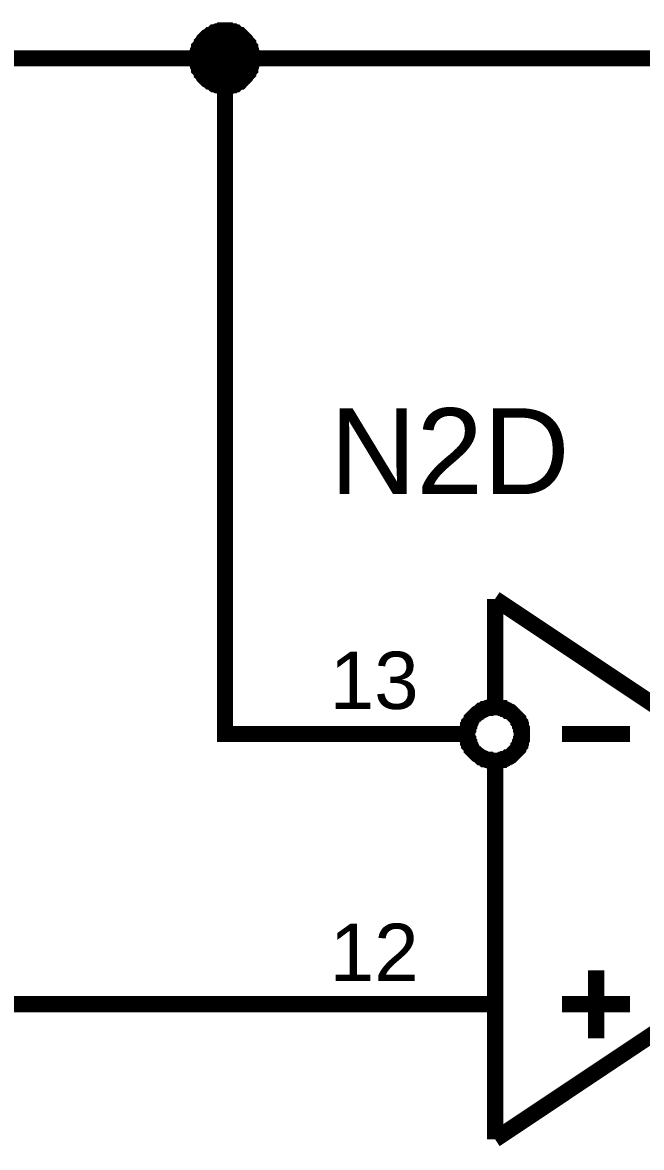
# Model space of a CAD drawing. Header units: millimetres. Extents: x -2024 to 917, y -725 to 13.
# Drawn here: x 710.72 to 722.18, y -366.45 to -345.63 of the extents above; entities that cross this region are included whole.
import ezdxf

# ---------------------------------------------------------------- set-up
doc = ezdxf.new("R2010")
doc.units = ezdxf.units.MM
doc.layers.add('Sheet', color=255, linetype='Continuous')
doc.styles.get("Standard").update_dxf_attribs({"font": 'arial.ttf'})

msp = doc.modelspace()

# ---------------------------------------------------------------- linework, layer by layer
at = {"layer": 'Sheet'}
for points, const_width in [([(713.954, -346.294), (713.954, -346.261), (713.954, -346.245), (713.954, -346.211), (713.971, -346.195), (713.971, -346.162), (713.971, -346.145), (713.987, -346.112), (713.987, -346.096), (714.004, -346.079), (714.02, -346.046), (714.037, -346.029), (714.037, -346.013), (714.054, -345.996), (714.07, -345.963), (714.087, -345.946), (714.103, -345.93), (714.12, -345.913), (714.136, -345.897), (714.169, -345.88), (714.186, -345.864), (714.203, -345.864), (714.219, -345.847), (714.252, -345.831), (714.269, -345.814), (714.285, -345.814), (714.318, -345.797), (714.335, -345.797), (714.368, -345.797), (714.385, -345.781), (714.418, -345.781), (714.434, -345.781), (714.467, -345.781)], 0.3), ([(713.954, -346.294), (713.954, -346.261), (713.954, -346.245), (713.954, -346.211), (713.971, -346.195), (713.971, -346.162), (713.971, -346.145), (713.987, -346.112), (713.987, -346.096), (714.004, -346.079), (714.02, -346.046), (714.037, -346.029), (714.037, -346.013), (714.054, -345.996), (714.07, -345.963), (714.087, -345.946), (714.103, -345.93), (714.12, -345.913), (714.136, -345.897), (714.169, -345.88), (714.186, -345.864), (714.203, -345.864), (714.219, -345.847), (714.252, -345.831), (714.269, -345.814), (714.285, -345.814), (714.318, -345.797), (714.335, -345.797), (714.368, -345.797), (714.385, -345.781), (714.418, -345.781), (714.434, -345.781), (714.467, -345.781)], 0.3), ([(713.954, -346.294), (713.954, -346.261), (713.954, -346.245), (713.954, -346.211), (713.971, -346.195), (713.971, -346.162), (713.971, -346.145), (713.987, -346.112), (713.987, -346.096), (714.004, -346.079), (714.02, -346.046), (714.037, -346.029), (714.037, -346.013), (714.054, -345.996), (714.07, -345.963), (714.087, -345.946), (714.103, -345.93), (714.12, -345.913), (714.136, -345.897), (714.169, -345.88), (714.186, -345.864), (714.203, -345.864), (714.219, -345.847), (714.252, -345.831), (714.269, -345.814), (714.285, -345.814), (714.318, -345.797), (714.335, -345.797), (714.368, -345.797), (714.385, -345.781), (714.418, -345.781), (714.434, -345.781), (714.467, -345.781)], 0.3), ([(713.954, -346.294), (713.954, -346.261), (713.954, -346.245), (713.954, -346.211), (713.971, -346.195), (713.971, -346.162), (713.971, -346.145), (713.987, -346.112), (713.987, -346.096), (714.004, -346.079), (714.02, -346.046), (714.037, -346.029), (714.037, -346.013), (714.054, -345.996), (714.07, -345.963), (714.087, -345.946), (714.103, -345.93), (714.12, -345.913), (714.136, -345.897), (714.169, -345.88), (714.186, -345.864), (714.203, -345.864), (714.219, -345.847), (714.252, -345.831), (714.269, -345.814), (714.285, -345.814), (714.318, -345.797), (714.335, -345.797), (714.368, -345.797), (714.385, -345.781), (714.418, -345.781), (714.434, -345.781), (714.467, -345.781)], 0.3), ([(713.954, -346.294), (713.954, -346.261), (713.954, -346.245), (713.954, -346.211), (713.971, -346.195), (713.971, -346.162), (713.971, -346.145), (713.987, -346.112), (713.987, -346.096), (714.004, -346.079), (714.02, -346.046), (714.037, -346.029), (714.037, -346.013), (714.054, -345.996), (714.07, -345.963), (714.087, -345.946), (714.103, -345.93), (714.12, -345.913), (714.136, -345.897), (714.169, -345.88), (714.186, -345.864), (714.203, -345.864), (714.219, -345.847), (714.252, -345.831), (714.269, -345.814), (714.285, -345.814), (714.318, -345.797), (714.335, -345.797), (714.368, -345.797), (714.385, -345.781), (714.418, -345.781), (714.434, -345.781), (714.467, -345.781)], 0.0991), ([(713.954, -346.294), (713.954, -346.261), (713.954, -346.245), (713.954, -346.211), (713.971, -346.195), (713.971, -346.162), (713.971, -346.145), (713.987, -346.112), (713.987, -346.096), (714.004, -346.079), (714.02, -346.046), (714.037, -346.029), (714.037, -346.013), (714.054, -345.996), (714.07, -345.963), (714.087, -345.946), (714.103, -345.93), (714.12, -345.913), (714.136, -345.897), (714.169, -345.88), (714.186, -345.864), (714.203, -345.864), (714.219, -345.847), (714.252, -345.831), (714.269, -345.814), (714.285, -345.814), (714.318, -345.797), (714.335, -345.797), (714.368, -345.797), (714.385, -345.781), (714.418, -345.781), (714.434, -345.781), (714.467, -345.781)], 0.0991), ([(713.954, -346.294), (713.954, -346.261), (713.954, -346.245), (713.954, -346.211), (713.971, -346.195), (713.971, -346.162), (713.971, -346.145), (713.987, -346.112), (713.987, -346.096), (714.004, -346.079), (714.02, -346.046), (714.037, -346.029), (714.037, -346.013), (714.054, -345.996), (714.07, -345.963), (714.087, -345.946), (714.103, -345.93), (714.12, -345.913), (714.136, -345.897), (714.169, -345.88), (714.186, -345.864), (714.203, -345.864), (714.219, -345.847), (714.252, -345.831), (714.269, -345.814), (714.285, -345.814), (714.318, -345.797), (714.335, -345.797), (714.368, -345.797), (714.385, -345.781), (714.418, -345.781), (714.434, -345.781), (714.467, -345.781)], 0.0991), ([(713.954, -346.294), (713.954, -346.261), (713.954, -346.245), (713.954, -346.211), (713.971, -346.195), (713.971, -346.162), (713.971, -346.145), (713.987, -346.112), (713.987, -346.096), (714.004, -346.079), (714.02, -346.046), (714.037, -346.029), (714.037, -346.013), (714.054, -345.996), (714.07, -345.963), (714.087, -345.946), (714.103, -345.93), (714.12, -345.913), (714.136, -345.897), (714.169, -345.88), (714.186, -345.864), (714.203, -345.864), (714.219, -345.847), (714.252, -345.831), (714.269, -345.814), (714.285, -345.814), (714.318, -345.797), (714.335, -345.797), (714.368, -345.797), (714.385, -345.781), (714.418, -345.781), (714.434, -345.781), (714.467, -345.781)], 0.0991), ([(714.467, -345.781), (714.467, -345.781)], 0.3), ([(714.467, -345.781), (714.5, -345.781), (714.517, -345.781), (714.55, -345.781), (714.567, -345.797), (714.6, -345.797), (714.616, -345.797), (714.633, -345.814), (714.666, -345.814), (714.682, -345.831), (714.699, -345.847), (714.732, -345.864), (714.749, -345.864), (714.765, -345.88), (714.782, -345.897), (714.798, -345.913), (714.815, -345.93), (714.831, -345.946), (714.848, -345.963), (714.865, -345.996), (714.881, -346.013), (714.898, -346.029), (714.898, -346.046), (714.914, -346.079), (714.931, -346.096), (714.931, -346.112), (714.947, -346.145), (714.947, -346.162), (714.947, -346.195), (714.964, -346.211), (714.964, -346.245), (714.964, -346.261), (714.964, -346.294)], 0.3), ([(714.467, -345.781), (714.467, -345.781)], 0.3), ([(714.467, -345.781), (714.5, -345.781), (714.517, -345.781), (714.55, -345.781), (714.567, -345.797), (714.6, -345.797), (714.616, -345.797), (714.633, -345.814), (714.666, -345.814), (714.682, -345.831), (714.699, -345.847), (714.732, -345.864), (714.749, -345.864), (714.765, -345.88), (714.782, -345.897), (714.798, -345.913), (714.815, -345.93), (714.831, -345.946), (714.848, -345.963), (714.865, -345.996), (714.881, -346.013), (714.898, -346.029), (714.898, -346.046), (714.914, -346.079), (714.931, -346.096), (714.931, -346.112), (714.947, -346.145), (714.947, -346.162), (714.947, -346.195), (714.964, -346.211), (714.964, -346.245), (714.964, -346.261), (714.964, -346.294)], 0.3), ([(714.467, -345.781), (714.467, -345.781)], 0.3), ([(714.467, -345.781), (714.5, -345.781), (714.517, -345.781), (714.55, -345.781), (714.567, -345.797), (714.6, -345.797), (714.616, -345.797), (714.633, -345.814), (714.666, -345.814), (714.682, -345.831), (714.699, -345.847), (714.732, -345.864), (714.749, -345.864), (714.765, -345.88), (714.782, -345.897), (714.798, -345.913), (714.815, -345.93), (714.831, -345.946), (714.848, -345.963), (714.865, -345.996), (714.881, -346.013), (714.898, -346.029), (714.898, -346.046), (714.914, -346.079), (714.931, -346.096), (714.931, -346.112), (714.947, -346.145), (714.947, -346.162), (714.947, -346.195), (714.964, -346.211), (714.964, -346.245), (714.964, -346.261), (714.964, -346.294)], 0.3), ([(714.467, -345.781), (714.467, -345.781)], 0.3), ([(714.467, -345.781), (714.5, -345.781), (714.517, -345.781), (714.55, -345.781), (714.567, -345.797), (714.6, -345.797), (714.616, -345.797), (714.633, -345.814), (714.666, -345.814), (714.682, -345.831), (714.699, -345.847), (714.732, -345.864), (714.749, -345.864), (714.765, -345.88), (714.782, -345.897), (714.798, -345.913), (714.815, -345.93), (714.831, -345.946), (714.848, -345.963), (714.865, -345.996), (714.881, -346.013), (714.898, -346.029), (714.898, -346.046), (714.914, -346.079), (714.931, -346.096), (714.931, -346.112), (714.947, -346.145), (714.947, -346.162), (714.947, -346.195), (714.964, -346.211), (714.964, -346.245), (714.964, -346.261), (714.964, -346.294)], 0.3), ([(714.467, -345.781), (714.467, -345.781)], 0.0991), ([(714.467, -345.781), (714.5, -345.781), (714.517, -345.781), (714.55, -345.781), (714.567, -345.797), (714.6, -345.797), (714.616, -345.797), (714.633, -345.814), (714.666, -345.814), (714.682, -345.831), (714.699, -345.847), (714.732, -345.864), (714.749, -345.864), (714.765, -345.88), (714.782, -345.897), (714.798, -345.913), (714.815, -345.93), (714.831, -345.946), (714.848, -345.963), (714.865, -345.996), (714.881, -346.013), (714.898, -346.029), (714.898, -346.046), (714.914, -346.079), (714.931, -346.096), (714.931, -346.112), (714.947, -346.145), (714.947, -346.162), (714.947, -346.195), (714.964, -346.211), (714.964, -346.245), (714.964, -346.261), (714.964, -346.294)], 0.0991), ([(714.467, -345.781), (714.467, -345.781)], 0.0991), ([(714.467, -345.781), (714.5, -345.781), (714.517, -345.781), (714.55, -345.781), (714.567, -345.797), (714.6, -345.797), (714.616, -345.797), (714.633, -345.814), (714.666, -345.814), (714.682, -345.831), (714.699, -345.847), (714.732, -345.864), (714.749, -345.864), (714.765, -345.88), (714.782, -345.897), (714.798, -345.913), (714.815, -345.93), (714.831, -345.946), (714.848, -345.963), (714.865, -345.996), (714.881, -346.013), (714.898, -346.029), (714.898, -346.046), (714.914, -346.079), (714.931, -346.096), (714.931, -346.112), (714.947, -346.145), (714.947, -346.162), (714.947, -346.195), (714.964, -346.211), (714.964, -346.245), (714.964, -346.261), (714.964, -346.294)], 0.0991), ([(714.467, -345.781), (714.467, -345.781)], 0.0991), ([(714.467, -345.781), (714.5, -345.781), (714.517, -345.781), (714.55, -345.781), (714.567, -345.797), (714.6, -345.797), (714.616, -345.797), (714.633, -345.814), (714.666, -345.814), (714.682, -345.831), (714.699, -345.847), (714.732, -345.864), (714.749, -345.864), (714.765, -345.88), (714.782, -345.897), (714.798, -345.913), (714.815, -345.93), (714.831, -345.946), (714.848, -345.963), (714.865, -345.996), (714.881, -346.013), (714.898, -346.029), (714.898, -346.046), (714.914, -346.079), (714.931, -346.096), (714.931, -346.112), (714.947, -346.145), (714.947, -346.162), (714.947, -346.195), (714.964, -346.211), (714.964, -346.245), (714.964, -346.261), (714.964, -346.294)], 0.0991), ([(714.467, -345.781), (714.467, -345.781)], 0.0991), ([(714.467, -345.781), (714.5, -345.781), (714.517, -345.781), (714.55, -345.781), (714.567, -345.797), (714.6, -345.797), (714.616, -345.797), (714.633, -345.814), (714.666, -345.814), (714.682, -345.831), (714.699, -345.847), (714.732, -345.864), (714.749, -345.864), (714.765, -345.88), (714.782, -345.897), (714.798, -345.913), (714.815, -345.93), (714.831, -345.946), (714.848, -345.963), (714.865, -345.996), (714.881, -346.013), (714.898, -346.029), (714.898, -346.046), (714.914, -346.079), (714.931, -346.096), (714.931, -346.112), (714.947, -346.145), (714.947, -346.162), (714.947, -346.195), (714.964, -346.211), (714.964, -346.245), (714.964, -346.261), (714.964, -346.294)], 0.0991), ([(709.469, -346.294), (711.968, -346.294)], 0.3), ([(714.467, -346.294), (711.968, -346.294)], 0.3), ([(714.467, -346.808), (714.434, -346.808), (714.418, -346.808), (714.385, -346.808), (714.368, -346.791), (714.335, -346.791), (714.318, -346.791), (714.285, -346.774), (714.269, -346.774), (714.252, -346.758), (714.219, -346.741), (714.203, -346.725), (714.186, -346.725), (714.169, -346.708), (714.136, -346.692), (714.12, -346.675), (714.103, -346.659), (714.087, -346.642), (714.07, -346.625), (714.054, -346.592), (714.037, -346.576), (714.037, -346.559), (714.02, -346.543), (714.004, -346.509), (713.987, -346.493), (713.987, -346.476), (713.971, -346.443), (713.971, -346.427), (713.971, -346.394), (713.954, -346.377), (713.954, -346.344), (713.954, -346.327), (713.954, -346.294)], 0.3), ([(713.954, -346.294), (713.954, -346.294)], 0.3), ([(714.467, -346.808), (714.434, -346.808), (714.418, -346.808), (714.385, -346.808), (714.368, -346.791), (714.335, -346.791), (714.318, -346.791), (714.285, -346.774), (714.269, -346.774), (714.252, -346.758), (714.219, -346.741), (714.203, -346.725), (714.186, -346.725), (714.169, -346.708), (714.136, -346.692), (714.12, -346.675), (714.103, -346.659), (714.087, -346.642), (714.07, -346.625), (714.054, -346.592), (714.037, -346.576), (714.037, -346.559), (714.02, -346.543), (714.004, -346.509), (713.987, -346.493), (713.987, -346.476), (713.971, -346.443), (713.971, -346.427), (713.971, -346.394), (713.954, -346.377), (713.954, -346.344), (713.954, -346.327), (713.954, -346.294)], 0.3), ([(713.954, -346.294), (713.954, -346.294)], 0.3), ([(714.467, -346.808), (714.434, -346.808), (714.418, -346.808), (714.385, -346.808), (714.368, -346.791), (714.335, -346.791), (714.318, -346.791), (714.285, -346.774), (714.269, -346.774), (714.252, -346.758), (714.219, -346.741), (714.203, -346.725), (714.186, -346.725), (714.169, -346.708), (714.136, -346.692), (714.12, -346.675), (714.103, -346.659), (714.087, -346.642), (714.07, -346.625), (714.054, -346.592), (714.037, -346.576), (714.037, -346.559), (714.02, -346.543), (714.004, -346.509), (713.987, -346.493), (713.987, -346.476), (713.971, -346.443), (713.971, -346.427), (713.971, -346.394), (713.954, -346.377), (713.954, -346.344), (713.954, -346.327), (713.954, -346.294)], 0.3), ([(713.954, -346.294), (713.954, -346.294)], 0.3), ([(714.467, -346.808), (714.434, -346.808), (714.418, -346.808), (714.385, -346.808), (714.368, -346.791), (714.335, -346.791), (714.318, -346.791), (714.285, -346.774), (714.269, -346.774), (714.252, -346.758), (714.219, -346.741), (714.203, -346.725), (714.186, -346.725), (714.169, -346.708), (714.136, -346.692), (714.12, -346.675), (714.103, -346.659), (714.087, -346.642), (714.07, -346.625), (714.054, -346.592), (714.037, -346.576), (714.037, -346.559), (714.02, -346.543), (714.004, -346.509), (713.987, -346.493), (713.987, -346.476), (713.971, -346.443), (713.971, -346.427), (713.971, -346.394), (713.954, -346.377), (713.954, -346.344), (713.954, -346.327), (713.954, -346.294)], 0.3), ([(713.954, -346.294), (713.954, -346.294)], 0.3), ([(716.967, -358.796), (714.467, -358.796), (714.467, -346.294), (726.963, -346.294)], 0.3), ([(714.964, -346.294), (714.964, -346.327), (714.964, -346.344), (714.964, -346.377), (714.947, -346.394), (714.947, -346.427), (714.947, -346.443), (714.931, -346.476), (714.931, -346.493), (714.914, -346.509), (714.898, -346.543), (714.898, -346.559), (714.881, -346.576), (714.865, -346.592), (714.848, -346.625), (714.831, -346.642), (714.815, -346.659), (714.798, -346.675), (714.782, -346.692), (714.765, -346.708), (714.749, -346.725), (714.732, -346.725), (714.699, -346.741), (714.682, -346.758), (714.666, -346.774), (714.633, -346.774), (714.616, -346.791), (714.6, -346.791), (714.567, -346.791), (714.55, -346.808), (714.517, -346.808), (714.5, -346.808), (714.467, -346.808)], 0.3), ([(714.964, -346.294), (714.964, -346.327), (714.964, -346.344), (714.964, -346.377), (714.947, -346.394), (714.947, -346.427), (714.947, -346.443), (714.931, -346.476), (714.931, -346.493), (714.914, -346.509), (714.898, -346.543), (714.898, -346.559), (714.881, -346.576), (714.865, -346.592), (714.848, -346.625), (714.831, -346.642), (714.815, -346.659), (714.798, -346.675), (714.782, -346.692), (714.765, -346.708), (714.749, -346.725), (714.732, -346.725), (714.699, -346.741), (714.682, -346.758), (714.666, -346.774), (714.633, -346.774), (714.616, -346.791), (714.6, -346.791), (714.567, -346.791), (714.55, -346.808), (714.517, -346.808), (714.5, -346.808), (714.467, -346.808)], 0.3), ([(714.964, -346.294), (714.964, -346.327), (714.964, -346.344), (714.964, -346.377), (714.947, -346.394), (714.947, -346.427), (714.947, -346.443), (714.931, -346.476), (714.931, -346.493), (714.914, -346.509), (714.898, -346.543), (714.898, -346.559), (714.881, -346.576), (714.865, -346.592), (714.848, -346.625), (714.831, -346.642), (714.815, -346.659), (714.798, -346.675), (714.782, -346.692), (714.765, -346.708), (714.749, -346.725), (714.732, -346.725), (714.699, -346.741), (714.682, -346.758), (714.666, -346.774), (714.633, -346.774), (714.616, -346.791), (714.6, -346.791), (714.567, -346.791), (714.55, -346.808), (714.517, -346.808), (714.5, -346.808), (714.467, -346.808)], 0.3), ([(714.964, -346.294), (714.964, -346.327), (714.964, -346.344), (714.964, -346.377), (714.947, -346.394), (714.947, -346.427), (714.947, -346.443), (714.931, -346.476), (714.931, -346.493), (714.914, -346.509), (714.898, -346.543), (714.898, -346.559), (714.881, -346.576), (714.865, -346.592), (714.848, -346.625), (714.831, -346.642), (714.815, -346.659), (714.798, -346.675), (714.782, -346.692), (714.765, -346.708), (714.749, -346.725), (714.732, -346.725), (714.699, -346.741), (714.682, -346.758), (714.666, -346.774), (714.633, -346.774), (714.616, -346.791), (714.6, -346.791), (714.567, -346.791), (714.55, -346.808), (714.517, -346.808), (714.5, -346.808), (714.467, -346.808)], 0.3), ([(714.964, -346.294), (714.964, -346.294), (714.964, -346.294), (714.964, -346.294), (714.964, -346.294), (714.964, -346.294), (714.964, -346.294), (714.964, -346.294), (714.964, -346.294), (714.964, -346.294), (714.964, -346.294), (714.964, -346.294), (714.964, -346.294), (714.964, -346.294), (714.964, -346.294), (714.964, -346.294), (714.964, -346.294), (714.964, -346.294), (714.964, -346.294), (714.964, -346.294), (714.964, -346.294), (714.964, -346.294), (714.964, -346.294), (714.964, -346.294), (714.964, -346.294), (714.964, -346.294), (714.964, -346.294), (714.964, -346.294), (714.964, -346.294), (714.964, -346.294), (714.964, -346.294), (714.964, -346.294), (714.964, -346.294)], 0.3), ([(714.964, -346.294), (714.964, -346.294)], 0.3), ([(714.964, -346.294), (714.964, -346.294), (714.964, -346.294), (714.964, -346.294), (714.964, -346.294), (714.964, -346.294), (714.964, -346.294), (714.964, -346.294), (714.964, -346.294), (714.964, -346.294), (714.964, -346.294), (714.964, -346.294), (714.964, -346.294), (714.964, -346.294), (714.964, -346.294), (714.964, -346.294), (714.964, -346.294), (714.964, -346.294), (714.964, -346.294), (714.964, -346.294), (714.964, -346.294), (714.964, -346.294), (714.964, -346.294), (714.964, -346.294), (714.964, -346.294), (714.964, -346.294), (714.964, -346.294), (714.964, -346.294), (714.964, -346.294), (714.964, -346.294), (714.964, -346.294), (714.964, -346.294), (714.964, -346.294)], 0.3), ([(714.964, -346.294), (714.964, -346.294)], 0.3), ([(714.964, -346.294), (714.964, -346.294), (714.964, -346.294), (714.964, -346.294), (714.964, -346.294), (714.964, -346.294), (714.964, -346.294), (714.964, -346.294), (714.964, -346.294), (714.964, -346.294), (714.964, -346.294), (714.964, -346.294), (714.964, -346.294), (714.964, -346.294), (714.964, -346.294), (714.964, -346.294), (714.964, -346.294), (714.964, -346.294), (714.964, -346.294), (714.964, -346.294), (714.964, -346.294), (714.964, -346.294), (714.964, -346.294), (714.964, -346.294), (714.964, -346.294), (714.964, -346.294), (714.964, -346.294), (714.964, -346.294), (714.964, -346.294), (714.964, -346.294), (714.964, -346.294), (714.964, -346.294), (714.964, -346.294)], 0.3), ([(714.964, -346.294), (714.964, -346.294)], 0.3), ([(714.964, -346.294), (714.964, -346.294), (714.964, -346.294), (714.964, -346.294), (714.964, -346.294), (714.964, -346.294), (714.964, -346.294), (714.964, -346.294), (714.964, -346.294), (714.964, -346.294), (714.964, -346.294), (714.964, -346.294), (714.964, -346.294), (714.964, -346.294), (714.964, -346.294), (714.964, -346.294), (714.964, -346.294), (714.964, -346.294), (714.964, -346.294), (714.964, -346.294), (714.964, -346.294), (714.964, -346.294), (714.964, -346.294), (714.964, -346.294), (714.964, -346.294), (714.964, -346.294), (714.964, -346.294), (714.964, -346.294), (714.964, -346.294), (714.964, -346.294), (714.964, -346.294), (714.964, -346.294), (714.964, -346.294)], 0.3), ([(714.964, -346.294), (714.964, -346.294)], 0.3), ([(714.467, -346.808), (714.434, -346.808), (714.418, -346.808), (714.385, -346.808), (714.368, -346.791), (714.335, -346.791), (714.318, -346.791), (714.285, -346.774), (714.269, -346.774), (714.252, -346.758), (714.219, -346.741), (714.203, -346.725), (714.186, -346.725), (714.169, -346.708), (714.136, -346.692), (714.12, -346.675), (714.103, -346.659), (714.087, -346.642), (714.07, -346.625), (714.054, -346.592), (714.037, -346.576), (714.037, -346.559), (714.02, -346.543), (714.004, -346.509), (713.987, -346.493), (713.987, -346.476), (713.971, -346.443), (713.971, -346.427), (713.971, -346.394), (713.954, -346.377), (713.954, -346.344), (713.954, -346.327), (713.954, -346.294)], 0.0991), ([(713.954, -346.294), (713.954, -346.294)], 0.0991), ([(714.467, -346.808), (714.434, -346.808), (714.418, -346.808), (714.385, -346.808), (714.368, -346.791), (714.335, -346.791), (714.318, -346.791), (714.285, -346.774), (714.269, -346.774), (714.252, -346.758), (714.219, -346.741), (714.203, -346.725), (714.186, -346.725), (714.169, -346.708), (714.136, -346.692), (714.12, -346.675), (714.103, -346.659), (714.087, -346.642), (714.07, -346.625), (714.054, -346.592), (714.037, -346.576), (714.037, -346.559), (714.02, -346.543), (714.004, -346.509), (713.987, -346.493), (713.987, -346.476), (713.971, -346.443), (713.971, -346.427), (713.971, -346.394), (713.954, -346.377), (713.954, -346.344), (713.954, -346.327), (713.954, -346.294)], 0.0991), ([(713.954, -346.294), (713.954, -346.294)], 0.0991), ([(714.467, -346.808), (714.434, -346.808), (714.418, -346.808), (714.385, -346.808), (714.368, -346.791), (714.335, -346.791), (714.318, -346.791), (714.285, -346.774), (714.269, -346.774), (714.252, -346.758), (714.219, -346.741), (714.203, -346.725), (714.186, -346.725), (714.169, -346.708), (714.136, -346.692), (714.12, -346.675), (714.103, -346.659), (714.087, -346.642), (714.07, -346.625), (714.054, -346.592), (714.037, -346.576), (714.037, -346.559), (714.02, -346.543), (714.004, -346.509), (713.987, -346.493), (713.987, -346.476), (713.971, -346.443), (713.971, -346.427), (713.971, -346.394), (713.954, -346.377), (713.954, -346.344), (713.954, -346.327), (713.954, -346.294)], 0.0991), ([(713.954, -346.294), (713.954, -346.294)], 0.0991), ([(714.467, -346.808), (714.434, -346.808), (714.418, -346.808), (714.385, -346.808), (714.368, -346.791), (714.335, -346.791), (714.318, -346.791), (714.285, -346.774), (714.269, -346.774), (714.252, -346.758), (714.219, -346.741), (714.203, -346.725), (714.186, -346.725), (714.169, -346.708), (714.136, -346.692), (714.12, -346.675), (714.103, -346.659), (714.087, -346.642), (714.07, -346.625), (714.054, -346.592), (714.037, -346.576), (714.037, -346.559), (714.02, -346.543), (714.004, -346.509), (713.987, -346.493), (713.987, -346.476), (713.971, -346.443), (713.971, -346.427), (713.971, -346.394), (713.954, -346.377), (713.954, -346.344), (713.954, -346.327), (713.954, -346.294)], 0.0991), ([(713.954, -346.294), (713.954, -346.294)], 0.0991), ([(714.964, -346.294), (714.964, -346.327), (714.964, -346.344), (714.964, -346.377), (714.947, -346.394), (714.947, -346.427), (714.947, -346.443), (714.931, -346.476), (714.931, -346.493), (714.914, -346.509), (714.898, -346.543), (714.898, -346.559), (714.881, -346.576), (714.865, -346.592), (714.848, -346.625), (714.831, -346.642), (714.815, -346.659), (714.798, -346.675), (714.782, -346.692), (714.765, -346.708), (714.749, -346.725), (714.732, -346.725), (714.699, -346.741), (714.682, -346.758), (714.666, -346.774), (714.633, -346.774), (714.616, -346.791), (714.6, -346.791), (714.567, -346.791), (714.55, -346.808), (714.517, -346.808), (714.5, -346.808), (714.467, -346.808)], 0.0991), ([(714.964, -346.294), (714.964, -346.327), (714.964, -346.344), (714.964, -346.377), (714.947, -346.394), (714.947, -346.427), (714.947, -346.443), (714.931, -346.476), (714.931, -346.493), (714.914, -346.509), (714.898, -346.543), (714.898, -346.559), (714.881, -346.576), (714.865, -346.592), (714.848, -346.625), (714.831, -346.642), (714.815, -346.659), (714.798, -346.675), (714.782, -346.692), (714.765, -346.708), (714.749, -346.725), (714.732, -346.725), (714.699, -346.741), (714.682, -346.758), (714.666, -346.774), (714.633, -346.774), (714.616, -346.791), (714.6, -346.791), (714.567, -346.791), (714.55, -346.808), (714.517, -346.808), (714.5, -346.808), (714.467, -346.808)], 0.0991), ([(714.964, -346.294), (714.964, -346.327), (714.964, -346.344), (714.964, -346.377), (714.947, -346.394), (714.947, -346.427), (714.947, -346.443), (714.931, -346.476), (714.931, -346.493), (714.914, -346.509), (714.898, -346.543), (714.898, -346.559), (714.881, -346.576), (714.865, -346.592), (714.848, -346.625), (714.831, -346.642), (714.815, -346.659), (714.798, -346.675), (714.782, -346.692), (714.765, -346.708), (714.749, -346.725), (714.732, -346.725), (714.699, -346.741), (714.682, -346.758), (714.666, -346.774), (714.633, -346.774), (714.616, -346.791), (714.6, -346.791), (714.567, -346.791), (714.55, -346.808), (714.517, -346.808), (714.5, -346.808), (714.467, -346.808)], 0.0991), ([(714.964, -346.294), (714.964, -346.327), (714.964, -346.344), (714.964, -346.377), (714.947, -346.394), (714.947, -346.427), (714.947, -346.443), (714.931, -346.476), (714.931, -346.493), (714.914, -346.509), (714.898, -346.543), (714.898, -346.559), (714.881, -346.576), (714.865, -346.592), (714.848, -346.625), (714.831, -346.642), (714.815, -346.659), (714.798, -346.675), (714.782, -346.692), (714.765, -346.708), (714.749, -346.725), (714.732, -346.725), (714.699, -346.741), (714.682, -346.758), (714.666, -346.774), (714.633, -346.774), (714.616, -346.791), (714.6, -346.791), (714.567, -346.791), (714.55, -346.808), (714.517, -346.808), (714.5, -346.808), (714.467, -346.808)], 0.0991), ([(714.964, -346.294), (714.964, -346.294), (714.964, -346.294), (714.964, -346.294), (714.964, -346.294), (714.964, -346.294), (714.964, -346.294), (714.964, -346.294), (714.964, -346.294), (714.964, -346.294), (714.964, -346.294), (714.964, -346.294), (714.964, -346.294), (714.964, -346.294), (714.964, -346.294), (714.964, -346.294), (714.964, -346.294), (714.964, -346.294), (714.964, -346.294), (714.964, -346.294), (714.964, -346.294), (714.964, -346.294), (714.964, -346.294), (714.964, -346.294), (714.964, -346.294), (714.964, -346.294), (714.964, -346.294), (714.964, -346.294), (714.964, -346.294), (714.964, -346.294), (714.964, -346.294), (714.964, -346.294), (714.964, -346.294)], 0.0991), ([(714.964, -346.294), (714.964, -346.294)], 0.0991), ([(714.964, -346.294), (714.964, -346.294), (714.964, -346.294), (714.964, -346.294), (714.964, -346.294), (714.964, -346.294), (714.964, -346.294), (714.964, -346.294), (714.964, -346.294), (714.964, -346.294), (714.964, -346.294), (714.964, -346.294), (714.964, -346.294), (714.964, -346.294), (714.964, -346.294), (714.964, -346.294), (714.964, -346.294), (714.964, -346.294), (714.964, -346.294), (714.964, -346.294), (714.964, -346.294), (714.964, -346.294), (714.964, -346.294), (714.964, -346.294), (714.964, -346.294), (714.964, -346.294), (714.964, -346.294), (714.964, -346.294), (714.964, -346.294), (714.964, -346.294), (714.964, -346.294), (714.964, -346.294), (714.964, -346.294)], 0.0991), ([(714.964, -346.294), (714.964, -346.294)], 0.0991), ([(714.964, -346.294), (714.964, -346.294), (714.964, -346.294), (714.964, -346.294), (714.964, -346.294), (714.964, -346.294), (714.964, -346.294), (714.964, -346.294), (714.964, -346.294), (714.964, -346.294), (714.964, -346.294), (714.964, -346.294), (714.964, -346.294), (714.964, -346.294), (714.964, -346.294), (714.964, -346.294), (714.964, -346.294), (714.964, -346.294), (714.964, -346.294), (714.964, -346.294), (714.964, -346.294), (714.964, -346.294), (714.964, -346.294), (714.964, -346.294), (714.964, -346.294), (714.964, -346.294), (714.964, -346.294), (714.964, -346.294), (714.964, -346.294), (714.964, -346.294), (714.964, -346.294), (714.964, -346.294), (714.964, -346.294)], 0.0991), ([(714.964, -346.294), (714.964, -346.294)], 0.0991), ([(714.964, -346.294), (714.964, -346.294), (714.964, -346.294), (714.964, -346.294), (714.964, -346.294), (714.964, -346.294), (714.964, -346.294), (714.964, -346.294), (714.964, -346.294), (714.964, -346.294), (714.964, -346.294), (714.964, -346.294), (714.964, -346.294), (714.964, -346.294), (714.964, -346.294), (714.964, -346.294), (714.964, -346.294), (714.964, -346.294), (714.964, -346.294), (714.964, -346.294), (714.964, -346.294), (714.964, -346.294), (714.964, -346.294), (714.964, -346.294), (714.964, -346.294), (714.964, -346.294), (714.964, -346.294), (714.964, -346.294), (714.964, -346.294), (714.964, -346.294), (714.964, -346.294), (714.964, -346.294), (714.964, -346.294)], 0.0991), ([(714.964, -346.294), (714.964, -346.294)], 0.0991), ([(719.466, -356.296), (719.466, -358.167)], 0.3), ([(719.466, -356.296), (726.963, -361.297)], 0.3), ([(718.953, -358.796), (718.953, -358.763), (718.953, -358.747), (718.953, -358.713), (718.969, -358.697), (718.969, -358.664), (718.969, -358.647), (718.986, -358.631), (718.986, -358.597), (719.002, -358.581), (719.019, -358.564), (719.035, -358.531), (719.035, -358.515), (719.052, -358.498), (719.069, -358.482), (719.085, -358.465), (719.102, -358.448), (719.118, -358.432), (719.135, -358.415), (719.168, -358.399), (719.184, -358.382), (719.201, -358.366), (719.217, -358.366), (719.251, -358.349), (719.267, -358.333), (719.284, -358.333), (719.317, -358.316), (719.333, -358.316), (719.366, -358.316), (719.383, -358.299), (719.416, -358.299), (719.433, -358.299), (719.466, -358.299)], 0.3), ([(719.466, -358.299), (719.433, -358.299), (719.416, -358.299), (719.383, -358.299), (719.366, -358.316), (719.333, -358.316), (719.317, -358.316), (719.284, -358.333), (719.267, -358.333), (719.251, -358.349), (719.217, -358.366), (719.201, -358.366), (719.184, -358.382), (719.168, -358.399), (719.135, -358.415), (719.118, -358.432), (719.102, -358.448), (719.085, -358.465), (719.069, -358.482), (719.052, -358.498), (719.035, -358.515), (719.035, -358.531), (719.019, -358.564), (719.002, -358.581), (718.986, -358.597), (718.986, -358.631), (718.969, -358.647), (718.969, -358.664), (718.969, -358.697), (718.953, -358.713), (718.953, -358.747), (718.953, -358.763), (718.953, -358.796)], 0.3), ([(719.466, -358.299), (719.482, -358.299), (719.515, -358.299), (719.532, -358.299), (719.565, -358.316), (719.582, -358.316), (719.615, -358.316), (719.631, -358.333), (719.648, -358.333), (719.681, -358.349), (719.697, -358.366), (719.714, -358.366), (719.747, -358.382), (719.764, -358.399), (719.78, -358.415), (719.797, -358.432), (719.813, -358.448), (719.83, -358.465), (719.846, -358.482), (719.863, -358.498), (719.88, -358.515), (719.896, -358.531), (719.896, -358.564), (719.913, -358.581), (719.929, -358.597), (719.929, -358.631), (719.946, -358.647), (719.946, -358.664), (719.946, -358.697), (719.962, -358.713), (719.962, -358.747), (719.962, -358.763), (719.962, -358.796)], 0.3), ([(719.962, -358.796), (719.962, -358.763), (719.962, -358.747), (719.962, -358.713), (719.946, -358.697), (719.946, -358.664), (719.946, -358.647), (719.929, -358.631), (719.929, -358.597), (719.913, -358.581), (719.896, -358.564), (719.896, -358.531), (719.88, -358.515), (719.863, -358.498), (719.846, -358.482), (719.83, -358.465), (719.813, -358.448), (719.797, -358.432), (719.78, -358.415), (719.764, -358.399), (719.747, -358.382), (719.714, -358.366), (719.697, -358.366), (719.681, -358.349), (719.648, -358.333), (719.631, -358.333), (719.615, -358.316), (719.582, -358.316), (719.565, -358.316), (719.532, -358.299), (719.515, -358.299), (719.482, -358.299), (719.466, -358.299)], 0.3), ([(718.953, -358.796), (716.967, -358.796)], 0.3), ([(719.466, -359.293), (719.433, -359.293), (719.416, -359.293), (719.383, -359.293), (719.366, -359.276), (719.333, -359.276), (719.317, -359.276), (719.284, -359.26), (719.267, -359.26), (719.251, -359.243), (719.217, -359.227), (719.201, -359.227), (719.184, -359.21), (719.168, -359.194), (719.135, -359.177), (719.118, -359.16), (719.102, -359.144), (719.085, -359.127), (719.069, -359.111), (719.052, -359.094), (719.035, -359.078), (719.035, -359.061), (719.019, -359.028), (719.002, -359.011), (718.986, -358.995), (718.986, -358.962), (718.969, -358.945), (718.969, -358.929), (718.969, -358.896), (718.953, -358.879), (718.953, -358.846), (718.953, -358.829), (718.953, -358.796)], 0.3), ([(718.953, -358.796), (718.953, -358.796)], 0.3), ([(718.953, -358.796), (718.953, -358.829), (718.953, -358.846), (718.953, -358.879), (718.969, -358.896), (718.969, -358.929), (718.969, -358.945), (718.986, -358.962), (718.986, -358.995), (719.002, -359.011), (719.019, -359.028), (719.035, -359.061), (719.035, -359.078), (719.052, -359.094), (719.069, -359.111), (719.085, -359.127), (719.102, -359.144), (719.118, -359.16), (719.135, -359.177), (719.168, -359.194), (719.184, -359.21), (719.201, -359.227), (719.217, -359.227), (719.251, -359.243), (719.267, -359.26), (719.284, -359.26), (719.317, -359.276), (719.333, -359.276), (719.366, -359.276), (719.383, -359.293), (719.416, -359.293), (719.433, -359.293), (719.466, -359.293)], 0.3), ([(719.962, -358.796), (719.962, -358.829), (719.962, -358.846), (719.962, -358.879), (719.946, -358.896), (719.946, -358.929), (719.946, -358.945), (719.929, -358.962), (719.929, -358.995), (719.913, -359.011), (719.896, -359.028), (719.896, -359.061), (719.88, -359.078), (719.863, -359.094), (719.846, -359.111), (719.83, -359.127), (719.813, -359.144), (719.797, -359.16), (719.78, -359.177), (719.764, -359.194), (719.747, -359.21), (719.714, -359.227), (719.697, -359.227), (719.681, -359.243), (719.648, -359.26), (719.631, -359.26), (719.615, -359.276), (719.582, -359.276), (719.565, -359.276), (719.532, -359.293), (719.515, -359.293), (719.482, -359.293), (719.466, -359.293)], 0.3), ([(719.466, -359.293), (719.482, -359.293), (719.515, -359.293), (719.532, -359.293), (719.565, -359.276), (719.582, -359.276), (719.615, -359.276), (719.631, -359.26), (719.648, -359.26), (719.681, -359.243), (719.697, -359.227), (719.714, -359.227), (719.747, -359.21), (719.764, -359.194), (719.78, -359.177), (719.797, -359.16), (719.813, -359.144), (719.83, -359.127), (719.846, -359.111), (719.863, -359.094), (719.88, -359.078), (719.896, -359.061), (719.896, -359.028), (719.913, -359.011), (719.929, -358.995), (719.929, -358.962), (719.946, -358.945), (719.946, -358.929), (719.946, -358.896), (719.962, -358.879), (719.962, -358.846), (719.962, -358.829), (719.962, -358.796)], 0.3), ([(719.962, -358.796), (719.962, -358.796), (719.962, -358.796), (719.962, -358.796), (719.962, -358.796), (719.962, -358.796), (719.962, -358.796), (719.962, -358.796), (719.962, -358.796), (719.962, -358.796), (719.962, -358.796), (719.962, -358.796), (719.962, -358.796), (719.962, -358.796), (719.962, -358.796), (719.962, -358.796), (719.962, -358.796), (719.962, -358.796), (719.962, -358.796), (719.962, -358.796), (719.962, -358.796), (719.962, -358.796), (719.962, -358.796), (719.962, -358.796), (719.962, -358.796), (719.962, -358.796), (719.962, -358.796), (719.962, -358.796), (719.962, -358.796), (719.962, -358.796), (719.962, -358.796), (719.962, -358.796), (719.962, -358.796)], 0.3), ([(719.962, -358.796), (719.962, -358.796)], 0.3), ([(720.707, -358.796), (721.965, -358.796)], 0.3), ([(719.466, -359.425), (719.466, -366.297)], 0.3), ([(726.963, -361.297), (719.466, -366.297)], 0.3), ([(721.336, -363.168), (721.336, -364.426)], 0.3), ([(709.469, -363.797), (711.968, -363.797)], 0.3), ([(711.968, -363.797), (716.967, -363.797)], 0.3), ([(719.466, -363.797), (716.967, -363.797)], 0.3), ([(720.707, -363.797), (721.965, -363.797)], 0.3)]:
    msp.add_lwpolyline(points, dxfattribs=dict(at, const_width=const_width))
at = {"layer": 'Sheet', "const_width": 0.508}
msp.add_lwpolyline([(714.189, -346.286, 1), (714.697, -346.286, 1)], format="xyb", close=True, dxfattribs=at)

# ---------------------------------------------------------------- texts
at = {"layer": 'Sheet'}
for s, height, p in [('N2D', 1.5897, (716.404, -354.358)), ('13', 1.0598, (716.404, -358.333)), ('12', 1.0598, (716.404, -363.366))]:
    msp.add_text(s, height=height, dxfattribs=at).set_placement(p)

doc.saveas('drawing.dxf')
